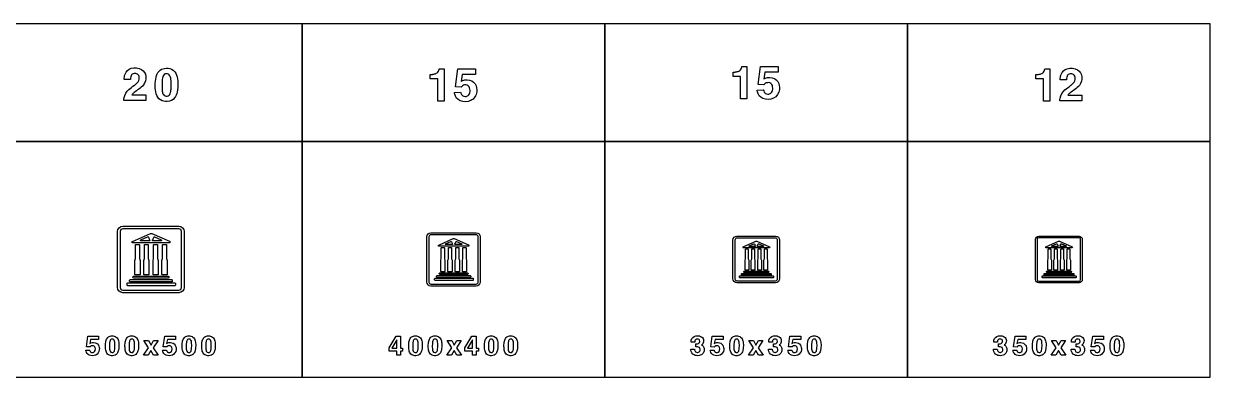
# Model space of a CAD drawing. Extents: x 0 to 18160, y 0 to 2655.
# Drawn here: x 9262 to 18160, y 0 to 2655 of the extents above; entities that cross this region are included whole.
import ezdxf

# ---------------------------------------------------------------- set-up
doc = ezdxf.new("R2010")
doc.units = 0
doc.header["$MEASUREMENT"] = 0

msp = doc.modelspace()

# ---------------------------------------------------------------- linework, layer by layer
for points in [[(9080, 1770), (11350, 1770), (11350, 2655), (9080, 2655)], [(11350, 1770), (13620, 1770), (13620, 2655), (11350, 2655)], [(13620, 1770), (15890, 1770), (15890, 2655), (13620, 2655)], [(15890, 1770), (18160, 1770), (18160, 2655), (15890, 2655)], [(9080, 0), (11350, 0), (11350, 1770), (9080, 1770)], [(11350, 0), (13620, 0), (13620, 1770), (11350, 1770)], [(13620, 0), (15890, 0), (15890, 1770), (13620, 1770)], [(15890, 0), (18160, 0), (18160, 1770), (15890, 1770)], [(10198.2, 221.797), (10163.1, 276.346), (10197.9, 276.346), (10216.2, 242.294), (10234.9, 276.346), (10269, 276.346), (10233.5, 222.318), (10270, 166.299), (10235.4, 166.299), (10215.6, 202.389), (10195.2, 166.299), (10161, 166.299)], [(12001, 222.096), (12055.2, 309.963), (12087.1, 309.963), (12087.1, 219.229), (12103.3, 219.229), (12103.3, 196.409), (12087.1, 196.409), (12087.1, 165.058), (12058.6, 165.058), (12058.6, 196.409), (12001, 196.409)], [(12058.6, 280.769), (12022.6, 219.229), (12058.6, 219.229)], [(12472.5, 221.797), (12437.4, 276.347), (12472.2, 276.347), (12490.5, 242.295), (12509.2, 276.347), (12543.3, 276.347), (12507.8, 222.318), (12544.3, 166.299), (12509.7, 166.299), (12489.9, 202.389), (12469.5, 166.299), (12435.3, 166.299)], [(12569, 222.114), (12623.3, 309.981), (12655.1, 309.981), (12655.1, 219.247), (12671.3, 219.247), (12671.3, 196.427), (12655.1, 196.427), (12655.1, 165.076), (12626.6, 165.076), (12626.6, 196.427), (12569, 196.427)], [(12626.6, 280.787), (12590.6, 219.247), (12626.6, 219.247)], [(14734.2, 221.783), (14699.1, 276.333), (14733.9, 276.333), (14752.1, 242.281), (14770.8, 276.333), (14805, 276.333), (14769.4, 222.304), (14806, 166.285), (14771.4, 166.285), (14751.6, 202.375), (14731.2, 166.285), (14697, 166.285)], [(17004.2, 221.783), (16969.1, 276.333), (17003.9, 276.333), (17022.1, 242.281), (17040.8, 276.333), (17075, 276.333), (17039.4, 222.304), (17076, 166.285), (17041.4, 166.285), (17021.6, 202.375), (17001.2, 166.285), (16967, 166.285)]]:
    msp.add_lwpolyline(points, close=True)
for points in [[(10012.9, 2078.85, -0.0640343), (10014.2, 2099.78, -0.161687), (10050, 2160.33, -0.0283718), (10091.8, 2192.71, 0.0545111), (10112.7, 2210.64, 0.192461), (10127.7, 2250.18, 0.234238), (10114.1, 2276.56, 0.196223), (10088.8, 2281.34, 0.252425), (10066.8, 2264.16, 0.0856617), (10062.7, 2247.14, 0.0202329), (10062, 2235.45), (10015.3, 2235.45, -0.0983795), (10021.4, 2276.76, -0.245047), (10067.6, 2319.89, -0.207102), (10144.5, 2311.55, -0.233443), (10177, 2259.22, -0.20961), (10158.8, 2195.04, -0.0785124), (10124.9, 2163.57, 0.0107372), (10089.1, 2137.78, 0.0665092), (10073.2, 2121.74), (10177.7, 2121.74), (10177.7, 2078.85)], [(10247.9, 2191.49, -0.0563084), (10253.9, 2254.32, -0.130301), (10276.1, 2298.12, -0.174843), (10317.9, 2319.53, -0.147552), (10371, 2312.9, -0.192146), (10407.8, 2269.73, -0.0833996), (10417.1, 2212.7, -0.0545507), (10412.1, 2141.92, -0.116773), (10393, 2097.85, -0.221099), (10338.1, 2070.16, -0.162564), (10286.7, 2082.68, -0.174743), (10255.4, 2128.1, -0.0640867), (10247.9, 2186.79)], [(12310.9, 2274.45), (12324.1, 2274.45, 0.0261527), (12330.1, 2275.12, 0.0824327), (12354.9, 2282.34, 0.211118), (12374.9, 2306.08, 0.0230957), (12377.6, 2315.99), (12415.7, 2315.99), (12415.7, 2074.01), (12367.1, 2074.01), (12367.1, 2241.03), (12310.9, 2241.03)], [(12491, 2139), (12538, 2140.78, 0.0452719), (12544.4, 2124.55, 0.0567733), (12549.1, 2117.67, 0.070207), (12553.5, 2114.2, 0.264984), (12589.6, 2112.3, 0.20748), (12607, 2135.41, 0.147389), (12605.8, 2173.44, 0.308532), (12576.4, 2194.85, 0.215743), (12546.7, 2184.62, 0.028781), (12541.3, 2178.38), (12498.7, 2180.39), (12516.5, 2315.07), (12650.5, 2315.07), (12650.5, 2273.2), (12550.1, 2273.2), (12541.1, 2221.19, -0.0211252), (12554.1, 2228.73, -0.121371), (12587.4, 2234.58, -0.244671), (12647.2, 2202.63, -0.173069), (12658.8, 2143.5, -0.256779), (12613.6, 2077.51, -0.199585), (12534, 2076.44, -0.245625), (12493.7, 2125.34, -0.0170062)], [(14580.9, 2291.94), (14594, 2291.94, 0.0261527), (14600.1, 2292.61, 0.0824327), (14624.9, 2299.84, 0.211118), (14644.9, 2323.58, 0.0230957), (14647.6, 2333.49), (14685.7, 2333.49), (14685.7, 2091.51), (14637.1, 2091.51), (14637.1, 2258.53), (14580.9, 2258.53)], [(14761, 2156.5), (14808, 2158.28, 0.0452719), (14814.4, 2142.04, 0.0567733), (14819.1, 2135.17, 0.070207), (14823.5, 2131.7, 0.264984), (14859.6, 2129.8, 0.20748), (14877, 2152.9, 0.147389), (14875.8, 2190.94, 0.308532), (14846.4, 2212.34, 0.215743), (14816.7, 2202.11, 0.028781), (14811.3, 2195.87), (14768.7, 2197.89), (14786.5, 2332.56), (14920.5, 2332.56), (14920.5, 2290.7), (14820.1, 2290.7), (14811.1, 2238.69, -0.0211252), (14824, 2246.23, -0.121371), (14857.4, 2252.07, -0.244671), (14917.2, 2220.12, -0.173069), (14928.7, 2161, -0.256779), (14883.6, 2095.01, -0.199585), (14804, 2093.94, -0.245625), (14763.7, 2142.83, -0.0170062)], [(16852.4, 2273.43), (16865.5, 2273.43, 0.0261527), (16871.5, 2274.1, 0.0824327), (16896.4, 2281.32, 0.211118), (16916.4, 2305.06, 0.0230957), (16919, 2314.97), (16957.1, 2314.97), (16957.1, 2072.99), (16908.5, 2072.99), (16908.5, 2240.01), (16852.4, 2240.01)], [(17032.5, 2075.98, -0.0640343), (17033.8, 2096.92, -0.161687), (17069.6, 2157.46, -0.0283718), (17111.4, 2189.85, 0.0545111), (17132.3, 2207.78, 0.192461), (17147.3, 2247.31, 0.234238), (17133.7, 2273.69, 0.196223), (17108.4, 2278.47, 0.252425), (17086.4, 2261.29, 0.0856617), (17082.3, 2244.27, 0.0202329), (17081.6, 2232.58), (17034.9, 2232.58, -0.0983795), (17041, 2273.89, -0.245047), (17087.1, 2317.02, -0.207102), (17164.1, 2308.69, -0.233443), (17196.6, 2256.36, -0.20961), (17178.4, 2192.18, -0.0785124), (17144.5, 2160.7, 0.0107372), (17108.7, 2134.91, 0.0665092), (17092.8, 2118.88), (17197.3, 2118.88), (17197.3, 2075.98)], [(10299.2, 2160.96, 0.0124589), (10299.8, 2154.64, 0.0668192), (10305.4, 2129.25, 0.615362), (10356.3, 2123.64, 0.0726881), (10361.7, 2136.67, 0.0588562), (10366.4, 2173.95, 0.0389037), (10364.8, 2240.94, 0.084671), (10358.2, 2264.28, 0.156013), (10346.8, 2276.44, 0.143208), (10331, 2279.4, 0.172584), (10315.3, 2273.2, 0.132565), (10305.3, 2257.64, 0.0498315), (10300.8, 2235.92, 0.0368731)], [(10005, 634.999, -0.414213), (9965, 674.999), (9965, 1095, -0.414213), (10005, 1135), (10425, 1135, -0.414213), (10465, 1095), (10465, 674.999, -0.414213), (10425, 634.999)], [(10005, 654.999), (10425, 654.999, 0.414213), (10445, 674.999), (10445, 1095, 0.414213), (10425, 1115), (10005, 1115, 0.414213), (9985, 1095), (9985, 674.999, 0.414213)], [(10356, 1021.71, -0.297764), (10359.4, 1016.54), (10359.4, 1014.85, -0.41394), (10353.7, 1009.13), (10078.6, 1009.14, -0.810146), (10076.3, 1020.14), (10212, 1080.03, -0.103858), (10214.3, 1080.51), (10221, 1080.51, -0.102925), (10221.8, 1080.42)], [(12315, 684.999, -0.414213), (12285, 714.999), (12285, 1055, -0.414213), (12315, 1085), (12655, 1085, -0.414213), (12685, 1055), (12685, 714.999, -0.414213), (12655, 684.999)], [(12315, 699.999), (12655, 699.999, 0.414213), (12670, 714.999), (12670, 1055, 0.414213), (12655, 1070), (12315, 1070, 0.414213), (12300, 1055), (12300, 714.999, 0.414213)], [(10100, 891.927), (10099.9, 994.431, -0.413699), (10102.8, 997.285), (10126.4, 997.285, -0.413674), (10129.2, 994.431), (10129.2, 891.927), (10134.1, 878.016), (10134.1, 772.239, -0.413667), (10131.2, 769.385), (10097.9, 769.385, -0.413686), (10095, 772.239), (10095, 878.016)], [(10196.1, 1051.56), (10205.3, 1032.13), (10205.8, 1031.03, -0.111464), (10206.1, 1029.96), (10206.1, 1028.28, -0.414055), (10201.8, 1023.99), (10140.6, 1023.99, -0.413895), (10137.7, 1026.85), (10137.7, 1028.56, -0.297467), (10139.4, 1031.17), (10190.5, 1053.56, -0.405549)], [(10166.7, 891.927), (10166.7, 994.431, -0.413699), (10169.6, 997.285), (10193.1, 997.285, -0.413674), (10196, 994.431), (10196, 891.927), (10200.8, 878.016), (10200.8, 772.239, -0.413667), (10198, 769.385), (10164.6, 769.385, -0.413686), (10161.8, 772.239), (10161.8, 878.016)], [(10294.3, 1028.52), (10294.3, 1026.89, -0.413917), (10291.4, 1024.03), (10232, 1024.03, -0.41405), (10227.8, 1028.32), (10227.8, 1029.68, -0.0984919), (10228.3, 1031.69), (10229, 1033.06), (10237.2, 1051.28, -0.412794), (10242.9, 1053.44), (10292.6, 1031.13, -0.295052)], [(10236, 891.927), (10236, 994.431, -0.413699), (10238.8, 997.285), (10262.4, 997.285, -0.413674), (10265.3, 994.431), (10265.3, 891.927), (10270.1, 878.016), (10270.1, 772.239, -0.413667), (10267.3, 769.385), (10233.9, 769.385, -0.413686), (10231.1, 772.239), (10231.1, 878.016)], [(10303.1, 891.927), (10303.1, 994.431, -0.413699), (10305.9, 997.285), (10329.5, 997.285, -0.413674), (10332.4, 994.431), (10332.3, 891.927), (10337.2, 878.016), (10337.2, 772.239, -0.413667), (10334.3, 769.385), (10301, 769.385, -0.413686), (10298.1, 772.239), (10298.1, 878.016)], [(12597.8, 994.367, -0.297764), (12600.5, 990.231), (12600.5, 988.878, -0.41394), (12596, 984.307), (12375.9, 984.312, -0.810146), (12374, 993.109), (12482.6, 1041.02, -0.103858), (12484.4, 1041.41), (12489.8, 1041.41, -0.102925), (12490.4, 1041.34)], [(12469.9, 1018.25), (12477.2, 1002.7), (12477.7, 1001.83, -0.111464), (12477.9, 1000.97), (12477.9, 999.621, -0.414055), (12474.5, 996.191), (12425.5, 996.193, -0.413895), (12423.2, 998.478), (12423.2, 999.845, -0.297467), (12424.5, 1001.94), (12465.4, 1019.85, -0.405549)], [(12548.4, 999.817), (12548.4, 998.511, -0.413917), (12546.2, 996.226), (12498.6, 996.225, -0.41405), (12495.2, 999.654), (12495.2, 1000.74, -0.0984919), (12495.6, 1002.35), (12496.2, 1003.45), (12502.8, 1018.02, -0.412794), (12507.3, 1019.75), (12547.1, 1001.9, -0.295052)], [(14610, 709.999, -0.414213), (14580, 739.999), (14580, 1030, -0.414213), (14610, 1060), (14900, 1060, -0.414213), (14930, 1030), (14930, 739.999, -0.414213), (14900, 709.999)], [(14610, 724.999), (14900, 724.999, 0.414213), (14915, 739.999), (14915, 1030, 0.414213), (14900, 1045), (14610, 1045, 0.414213), (14595, 1030), (14595, 739.999, 0.414213)], [(14853.7, 980.712, -0.297764), (14856.1, 977.093), (14856.1, 975.908, -0.41394), (14852.1, 971.908), (14659.5, 971.912, -0.810146), (14657.9, 979.611), (14752.9, 1021.54, -0.103858), (14754.5, 1021.88), (14759.2, 1021.88, -0.102925), (14759.8, 1021.82)], [(14741.8, 1001.61), (14748.2, 988.007), (14748.6, 987.24, -0.111464), (14748.8, 986.489), (14748.8, 985.309, -0.414055), (14745.8, 982.308), (14702.9, 982.309, -0.413895), (14700.9, 984.309), (14700.9, 985.506, -0.297467), (14702.1, 987.336), (14737.9, 1003.01, -0.405549)], [(14810.5, 985.481), (14810.5, 984.339, -0.413917), (14808.5, 982.339), (14766.9, 982.338, -0.41405), (14763.9, 985.339), (14763.9, 986.289, -0.0984919), (14764.3, 987.697), (14764.8, 988.658), (14770.6, 1001.41, -0.412794), (14774.5, 1002.93), (14809.3, 987.304, -0.295052)], [(16874, 709.999, -0.414213), (16850, 733.999), (16850, 1036, -0.414213), (16874, 1060), (17176, 1060, -0.414213), (17200, 1036), (17200, 733.999, -0.414213), (17176, 709.999)], [(16874, 721.999), (17176, 721.999, 0.414213), (17188, 733.999), (17188, 1036, 0.414213), (17176, 1048), (16874, 1048, 0.414213), (16862, 1036), (16862, 733.999, 0.414213)], [(17123.7, 980.74, -0.297764), (17126.1, 977.121), (17126.1, 975.936, -0.41394), (17122.1, 971.936), (16929.5, 971.94, -0.810146), (16927.9, 979.639), (17022.9, 1021.57, -0.103858), (17024.5, 1021.91), (17029.2, 1021.91, -0.102925), (17029.8, 1021.85)], [(17011.8, 1001.64), (17018.2, 988.035), (17018.6, 987.268, -0.111464), (17018.8, 986.517), (17018.8, 985.338, -0.414055), (17015.8, 982.337), (16972.9, 982.338, -0.413895), (16970.9, 984.338), (16970.9, 985.534, -0.297467), (16972.1, 987.364), (17007.9, 1003.04, -0.405549)], [(17080.5, 985.509), (17080.5, 984.367, -0.413917), (17078.5, 982.367), (17037, 982.366, -0.41405), (17034, 985.367), (17034, 986.317, -0.0984919), (17034.3, 987.725), (17034.8, 988.686), (17040.6, 1001.44, -0.412794), (17044.6, 1002.96), (17079.4, 987.333, -0.295052)], [(12393, 890.541), (12393, 972.545, -0.413699), (12395.2, 974.828), (12414.1, 974.828, -0.413674), (12416.4, 972.545), (12416.4, 890.541), (12420.3, 879.413), (12420.3, 794.791, -0.413667), (12418, 792.508), (12391.3, 792.508, -0.413686), (12389, 794.791), (12389, 879.413)], [(12446.4, 890.541), (12446.4, 972.545, -0.413699), (12448.6, 974.828), (12467.5, 974.828, -0.413674), (12469.8, 972.545), (12469.8, 890.541), (12473.7, 879.413), (12473.7, 794.791, -0.413667), (12471.4, 792.508), (12444.7, 792.508, -0.413686), (12442.4, 794.791), (12442.4, 879.413)], [(12501.8, 890.541), (12501.8, 972.545, -0.413699), (12504.1, 974.828), (12522.9, 974.828, -0.413674), (12525.2, 972.545), (12525.2, 890.541), (12529.1, 879.413), (12529.1, 794.791, -0.413667), (12526.8, 792.508), (12500.1, 792.508, -0.413686), (12497.8, 794.791), (12497.8, 879.413)], [(12555.5, 890.541), (12555.5, 972.545, -0.413699), (12557.7, 974.828), (12576.6, 974.828, -0.413674), (12578.9, 972.545), (12578.9, 890.541), (12582.8, 879.413), (12582.8, 794.791, -0.413667), (12580.5, 792.508), (12553.8, 792.508, -0.413686), (12551.5, 794.791), (12551.5, 879.413)], [(14674.5, 889.849), (14674.4, 961.614, -0.413699), (14676.4, 963.612), (14693, 963.612, -0.413674), (14694.9, 961.614), (14694.9, 889.849), (14698.3, 880.11), (14698.3, 806.054, -0.413667), (14696.3, 804.056), (14673, 804.056, -0.413686), (14671, 806.054), (14671, 880.11)], [(14721.2, 889.849), (14721.2, 961.614, -0.413699), (14723.2, 963.612), (14739.7, 963.612, -0.413674), (14741.7, 961.614), (14741.7, 889.849), (14745.1, 880.11), (14745.1, 806.054, -0.413667), (14743.1, 804.056), (14719.7, 804.056, -0.413686), (14717.7, 806.054), (14717.7, 880.11)], [(14769.7, 889.849), (14769.7, 961.614, -0.413699), (14771.7, 963.612), (14788.2, 963.612, -0.413674), (14790.2, 961.614), (14790.2, 889.849), (14793.6, 880.11), (14793.6, 806.054, -0.413667), (14791.6, 804.056), (14768.2, 804.056, -0.413686), (14766.2, 806.054), (14766.2, 880.11)], [(14816.7, 889.849), (14816.7, 961.614, -0.413699), (14818.7, 963.612), (14835.2, 963.612, -0.413674), (14837.2, 961.614), (14837.2, 889.849), (14840.5, 880.11), (14840.6, 806.054, -0.413667), (14838.6, 804.056), (14815.2, 804.056, -0.413686), (14813.2, 806.054), (14813.2, 880.11)], [(16944.5, 889.878), (16944.5, 961.642, -0.413699), (16946.5, 963.64), (16963, 963.64, -0.413674), (16965, 961.642), (16965, 889.878), (16968.4, 880.138), (16968.4, 806.083, -0.413667), (16966.4, 804.085), (16943, 804.085, -0.413686), (16941, 806.083), (16941, 880.138)], [(16991.2, 889.878), (16991.2, 961.642, -0.413699), (16993.2, 963.64), (17009.7, 963.64, -0.413674), (17011.7, 961.642), (17011.7, 889.878), (17015.1, 880.138), (17015.1, 806.083, -0.413667), (17013.1, 804.085), (16989.8, 804.085, -0.413686), (16987.8, 806.083), (16987.8, 880.138)], [(17039.7, 889.878), (17039.7, 961.642, -0.413699), (17041.7, 963.64), (17058.2, 963.64, -0.413674), (17060.2, 961.642), (17060.2, 889.878), (17063.6, 880.138), (17063.6, 806.083, -0.413667), (17061.6, 804.085), (17038.3, 804.085, -0.413686), (17036.3, 806.083), (17036.3, 880.138)], [(17086.7, 889.878), (17086.7, 961.642, -0.413699), (17088.7, 963.64), (17105.2, 963.64, -0.413674), (17107.2, 961.642), (17107.2, 889.878), (17110.6, 880.138), (17110.6, 806.083, -0.413667), (17108.6, 804.085), (17085.2, 804.085, -0.413686), (17083.2, 806.083), (17083.2, 880.138)], [(10055.9, 721.62), (10055.9, 728.305, -0.413809), (10061.6, 734.016), (10369.9, 734.016, -0.413804), (10375.6, 728.305), (10375.6, 721.62, -0.413818), (10369.9, 715.909), (10061.6, 715.909, -0.413823)], [(10086.4, 758.756), (10345.2, 758.756, -0.41388), (10350.9, 753.044), (10350.9, 750.857, -0.413954), (10345.2, 745.144), (10086.4, 745.144, -0.413908), (10080.7, 750.857), (10080.7, 753.043, -0.413916)], [(12346.8, 744.734), (12627.9, 744.734, -0.413779), (12632.5, 740.165), (12632.5, 731.041, -0.413756), (12627.9, 726.472), (12346.8, 726.472, -0.413761), (12342.2, 731.041), (12342.2, 740.165, -0.413784)], [(12357.7, 754.296), (12357.7, 759.644, -0.413809), (12362.3, 764.213), (12609, 764.213, -0.413804), (12613.5, 759.644), (12613.5, 754.296, -0.413818), (12609, 749.727), (12362.3, 749.727, -0.413823)], [(12382.1, 784.005), (12589.1, 784.005, -0.41388), (12593.7, 779.436), (12593.7, 777.686, -0.413954), (12589.1, 773.115), (12382.1, 773.115, -0.413908), (12377.5, 777.686), (12377.5, 779.434, -0.413916)], [(14634, 762.247), (14880.1, 762.247, -0.413779), (14884.1, 758.249), (14884.1, 750.263, -0.413756), (14880.1, 746.265), (14634, 746.265, -0.413761), (14630, 750.263), (14630, 758.249, -0.413784)], [(14643.6, 770.615), (14643.6, 775.296, -0.413809), (14647.6, 779.294), (14863.5, 779.294, -0.413804), (14867.5, 775.296), (14867.5, 770.615, -0.413818), (14863.5, 766.617), (14647.6, 766.617, -0.413823)], [(14664.9, 796.615), (14846.1, 796.615, -0.41388), (14850.1, 792.616), (14850.1, 791.085, -0.413954), (14846.1, 787.085), (14664.9, 787.085, -0.413908), (14660.9, 791.085), (14660.9, 792.615, -0.413916)], [(16904.1, 762.275), (17150.1, 762.275, -0.413779), (17154.1, 758.277), (17154.1, 750.292, -0.413756), (17150.1, 746.294), (16904.1, 746.294, -0.413761), (16900.1, 750.292), (16900.1, 758.277, -0.413784)], [(16913.6, 770.643), (16913.6, 775.324, -0.413809), (16917.6, 779.322), (17133.5, 779.322, -0.413804), (17137.5, 775.324), (17137.5, 770.643, -0.413818), (17133.5, 766.645), (16917.6, 766.645, -0.413823)], [(16935, 796.643), (17116.2, 796.643, -0.41388), (17120.2, 792.644), (17120.2, 791.113, -0.413954), (17116.2, 787.113), (16935, 787.113, -0.413908), (16931, 791.113), (16931, 792.643, -0.413916)], [(10042.2, 709.667), (10393.7, 709.667, -0.413779), (10399.4, 703.956), (10399.4, 692.551, -0.413756), (10393.7, 686.84), (10042.2, 686.84, -0.413761), (10036.5, 692.551), (10036.5, 703.956, -0.413784)], [(9727.75, 203.882), (9755.92, 204.948, 0.0452719), (9759.76, 195.209, 0.0567733), (9762.6, 191.086, 0.070207), (9765.26, 189, 0.264984), (9786.87, 187.863, 0.20748), (9797.32, 201.726, 0.147389), (9796.63, 224.545, 0.308532), (9779, 237.389, 0.215743), (9761.13, 231.252, 0.028781), (9757.91, 227.507), (9732.34, 228.716), (9743.03, 309.522), (9823.46, 309.522), (9823.46, 284.403), (9763.2, 284.403), (9757.82, 253.195, -0.0211252), (9765.57, 257.721, -0.121371), (9785.57, 261.228, -0.244671), (9821.44, 242.057, -0.173069), (9828.39, 206.583, -0.256779), (9801.28, 166.986, -0.199585), (9753.55, 166.346, -0.245625), (9729.38, 195.683, -0.0170062)], [(9874.18, 234.284, -0.0563084), (9877.8, 271.986, -0.130301), (9891.12, 298.265, -0.174843), (9916.22, 311.109, -0.147552), (9948.09, 307.128, -0.192146), (9970.17, 281.228, -0.0833996), (9975.72, 247.01, -0.0545507), (9972.71, 204.545, -0.116773), (9961.26, 178.1, -0.221099), (9928.35, 161.488, -0.162564), (9897.47, 169, -0.174743), (9878.7, 196.251, -0.0640867), (9874.23, 231.464)], [(9905.01, 215.967, 0.0124589), (9905.32, 212.175, 0.0668192), (9908.68, 196.938, 0.615362), (9939.23, 193.574, 0.0726881), (9942.5, 201.393, 0.0588562), (9945.32, 223.763, 0.0389037), (9944.34, 263.953, 0.084671), (9940.39, 277.957, 0.156013), (9933.51, 285.256, 0.143208), (9924.08, 287.033, 0.172584), (9914.63, 283.313, 0.132565), (9908.66, 273.976, 0.0498315), (9905.93, 260.943, 0.0368731)], [(10020.9, 234.284, -0.0563084), (10024.5, 271.986, -0.130301), (10037.9, 298.265, -0.174843), (10063, 311.109, -0.147552), (10094.8, 307.128, -0.192146), (10116.9, 281.227, -0.0833996), (10122.5, 247.009, -0.0545507), (10119.5, 204.545, -0.116773), (10108, 178.1, -0.221099), (10075.1, 161.488, -0.162564), (10044.2, 169, -0.174743), (10025.5, 196.251, -0.0640867), (10021, 231.465)], [(10051.8, 215.967, 0.0124589), (10052.1, 212.175, 0.0668192), (10055.4, 196.938, 0.615362), (10086, 193.574, 0.0726881), (10089.2, 201.393, 0.0588562), (10092.1, 223.763, 0.0389037), (10091.1, 263.953, 0.084671), (10087.1, 277.957, 0.156013), (10080.3, 285.256, 0.143208), (10070.8, 287.033, 0.172584), (10061.4, 283.313, 0.132565), (10055.4, 273.976, 0.0498315), (10052.7, 260.943, 0.0368731)], [(10303.3, 203.891), (10331.5, 204.957, 0.0452719), (10335.3, 195.218, 0.0567733), (10338.2, 191.095, 0.070207), (10340.8, 189.009, 0.264984), (10362.4, 187.872, 0.20748), (10372.9, 201.735, 0.147389), (10372.2, 224.554, 0.308532), (10354.6, 237.398, 0.215743), (10336.7, 231.261, 0.028781), (10333.5, 227.517), (10307.9, 228.725), (10318.6, 309.531), (10399, 309.531), (10399, 284.412), (10338.8, 284.412), (10333.4, 253.204, -0.0211252), (10341.1, 257.73, -0.121371), (10361.1, 261.237, -0.244671), (10397, 242.066, -0.173069), (10404, 206.592, -0.256779), (10376.8, 166.995, -0.199585), (10329.1, 166.355, -0.245625), (10304.9, 195.692, -0.0170062)], [(10449.7, 234.285, -0.0563084), (10453.4, 271.986, -0.130301), (10466.7, 298.266, -0.174843), (10491.8, 311.109, -0.147552), (10523.7, 307.128, -0.192146), (10545.7, 281.228, -0.0833996), (10551.3, 247.01, -0.0545507), (10548.3, 204.545, -0.116773), (10536.8, 178.1, -0.221099), (10503.9, 161.488, -0.162564), (10473, 169, -0.174743), (10454.3, 196.251, -0.0640867), (10449.8, 231.465)], [(10480.6, 215.967, 0.0124589), (10480.9, 212.176, 0.0668192), (10484.2, 196.939, 0.615362), (10514.8, 193.574, 0.0726881), (10518.1, 201.394, 0.0588562), (10520.9, 223.763, 0.0389037), (10519.9, 263.953, 0.084671), (10516, 277.958, 0.156013), (10509.1, 285.256, 0.143208), (10499.7, 287.033, 0.172584), (10490.2, 283.313, 0.132565), (10484.2, 273.977, 0.0498315), (10481.5, 260.943, 0.0368731)], [(10596.5, 234.275, -0.0563084), (10600.1, 271.977, -0.130301), (10613.4, 298.256, -0.174843), (10638.5, 311.1, -0.147552), (10670.4, 307.119, -0.192146), (10692.5, 281.219, -0.0833996), (10698, 247.001, -0.0545507), (10695, 204.536, -0.116773), (10683.6, 178.091, -0.221099), (10650.7, 161.479, -0.162564), (10619.8, 168.991, -0.174743), (10601, 196.242, -0.0640867), (10596.5, 231.455)], [(10627.3, 215.958, 0.0124589), (10627.6, 212.166, 0.0668192), (10631, 196.929, 0.615362), (10661.5, 193.565, 0.0726881), (10664.8, 201.384, 0.0588562), (10667.6, 223.754, 0.0389037), (10666.7, 263.944, 0.084671), (10662.7, 277.948, 0.156013), (10655.8, 285.247, 0.143208), (10646.4, 287.024, 0.172584), (10636.9, 283.304, 0.132565), (10631, 273.967, 0.0498315), (10628.2, 260.934, 0.0368731)], [(12148.5, 234.285, -0.0563084), (12152.1, 271.986, -0.130301), (12165.4, 298.266, -0.174843), (12190.5, 311.11, -0.147552), (12222.4, 307.129, -0.192146), (12244.5, 281.228, -0.0833996), (12250, 247.01, -0.0545507), (12247, 204.546, -0.116773), (12235.6, 178.1, -0.221099), (12202.7, 161.489, -0.162564), (12171.8, 169.001, -0.174743), (12153, 196.252, -0.0640867), (12148.5, 231.465)], [(12179.3, 215.967, 0.0124589), (12179.6, 212.176, 0.0668192), (12183, 196.939, 0.615362), (12213.5, 193.574, 0.0726881), (12216.8, 201.394, 0.0588562), (12219.6, 223.764, 0.0389037), (12218.6, 263.953, 0.084671), (12214.7, 277.958, 0.156013), (12207.8, 285.256, 0.143208), (12198.4, 287.034, 0.172584), (12188.9, 283.313, 0.132565), (12183, 273.977, 0.0498315), (12180.2, 260.944, 0.0368731)], [(12295.2, 234.285, -0.0563084), (12298.9, 271.986, -0.130301), (12312.2, 298.266, -0.174843), (12337.3, 311.11, -0.147552), (12369.1, 307.129, -0.192146), (12391.2, 281.228, -0.0833996), (12396.8, 247.01, -0.0545507), (12393.8, 204.546, -0.116773), (12382.3, 178.1, -0.221099), (12349.4, 161.489, -0.162564), (12318.5, 169.001, -0.174743), (12299.8, 196.252, -0.0640867), (12295.3, 231.465)], [(12326.1, 215.968, 0.0124589), (12326.4, 212.176, 0.0668192), (12329.7, 196.939, 0.615362), (12360.3, 193.574, 0.0726881), (12363.5, 201.394, 0.0588562), (12366.4, 223.764, 0.0389037), (12365.4, 263.953, 0.084671), (12361.4, 277.958, 0.156013), (12354.6, 285.256, 0.143208), (12345.1, 287.034, 0.172584), (12335.7, 283.313, 0.132565), (12329.7, 273.977, 0.0498315), (12327, 260.944, 0.0368731)], [(12716.5, 234.285, -0.0563084), (12720.1, 271.986, -0.130301), (12733.4, 298.266, -0.174843), (12758.5, 311.109, -0.147552), (12790.4, 307.128, -0.192146), (12812.5, 281.228, -0.0833996), (12818, 247.01, -0.0545507), (12815, 204.546, -0.116773), (12803.6, 178.1, -0.221099), (12770.7, 161.489, -0.162564), (12739.8, 169.001, -0.174743), (12721, 196.252, -0.0640867), (12716.5, 231.465)], [(12747.3, 215.967, 0.0124589), (12747.6, 212.176, 0.0668192), (12751, 196.939, 0.615362), (12781.5, 193.574, 0.0726881), (12784.8, 201.394, 0.0588562), (12787.6, 223.764, 0.0389037), (12786.7, 263.953, 0.084671), (12782.7, 277.958, 0.156013), (12775.8, 285.256, 0.143208), (12766.4, 287.034, 0.172584), (12757, 283.313, 0.132565), (12751, 273.977, 0.0498315), (12748.3, 260.944, 0.0368731)], [(12863.2, 234.276, -0.0563084), (12866.9, 271.977, -0.130301), (12880.2, 298.256, -0.174843), (12905.3, 311.1, -0.147552), (12937.2, 307.119, -0.192146), (12959.2, 281.219, -0.0833996), (12964.8, 247.001, -0.0545507), (12961.8, 204.536, -0.116773), (12950.3, 178.091, -0.221099), (12917.4, 161.479, -0.162564), (12886.5, 168.991, -0.174743), (12867.8, 196.242, -0.0640867), (12863.3, 231.456)], [(12894.1, 215.958, 0.0124589), (12894.4, 212.167, 0.0668192), (12897.7, 196.93, 0.615362), (12928.3, 193.565, 0.0726881), (12931.6, 201.385, 0.0588562), (12934.4, 223.754, 0.0389037), (12933.4, 263.944, 0.084671), (12929.5, 277.948, 0.156013), (12922.6, 285.247, 0.143208), (12913.2, 287.024, 0.172584), (12903.7, 283.304, 0.132565), (12897.7, 273.967, 0.0498315), (12895, 260.934, 0.0368731)], [(14264.9, 210.618), (14292.7, 210.618, 0.0411845), (14294, 201.495, 0.335066), (14312.3, 186.329, 0.276505), (14331.4, 195.05, 0.158203), (14334.8, 207.49, 0.0878221), (14333, 217.04, 0.217575), (14321.9, 227.159, 0.0882727), (14309.1, 229.031), (14302.7, 229.031), (14302.7, 250.192, 0.0282129), (14314.4, 250.547, 0.50028), (14330.6, 277.846, 0.235001), (14319.5, 286.874, 0.165496), (14304.1, 285.5, 0.220849), (14295.5, 275.571, 0.055705), (14293.8, 264.647), (14266.9, 264.647, -0.0488003), (14268, 278.201, -0.30773), (14302.6, 310.903, -0.146685), (14338.2, 307.348, -0.469869), (14354.2, 251.685, -0.0891152), (14346.9, 244.623), (14344.4, 242.822, -0.0245333), (14351.1, 238.983, -0.202429), (14364.5, 216.969, -0.422325), (14326.8, 163.296, -0.154301), (14288.4, 167.609, -0.287878), (14265, 204.031, -0.0143877)], [(14410.5, 203.85), (14438.6, 204.917, 0.0452719), (14442.5, 195.177, 0.0567733), (14445.3, 191.054, 0.070207), (14448, 188.969, 0.264984), (14469.6, 187.831, 0.20748), (14480, 201.694, 0.147389), (14479.4, 224.514, 0.308532), (14461.7, 237.357, 0.215743), (14443.9, 231.22, 0.028781), (14440.6, 227.476), (14415.1, 228.684), (14425.7, 309.49), (14506.2, 309.49), (14506.2, 284.371), (14445.9, 284.371), (14440.5, 253.163, -0.0211252), (14448.3, 257.689, -0.121371), (14468.3, 261.196, -0.244671), (14504.2, 242.025, -0.173069), (14511.1, 206.552, -0.256779), (14484, 166.954, -0.199585), (14436.3, 166.315, -0.245625), (14412.1, 195.651, -0.0170062)], [(14556.9, 234.262, -0.0563084), (14560.5, 271.963, -0.130301), (14573.8, 298.243, -0.174843), (14598.9, 311.087, -0.147552), (14630.8, 307.106, -0.192146), (14652.9, 281.205, -0.0833996), (14658.4, 246.987, -0.0545507), (14655.4, 204.523, -0.116773), (14644, 178.077, -0.221099), (14611.1, 161.466, -0.162564), (14580.2, 168.978, -0.174743), (14561.4, 196.229, -0.0640867), (14556.9, 231.442)], [(14587.7, 215.945, 0.0124589), (14588, 212.153, 0.0668192), (14591.4, 196.916, 0.615362), (14621.9, 193.551, 0.0726881), (14625.2, 201.371, 0.0588562), (14628, 223.741, 0.0389037), (14627.1, 263.93, 0.084671), (14623.1, 277.935, 0.156013), (14616.2, 285.234, 0.143208), (14606.8, 287.011, 0.172584), (14597.3, 283.29, 0.132565), (14591.4, 273.954, 0.0498315), (14588.7, 260.921, 0.0368731)], [(14847.3, 210.655), (14875.2, 210.655, 0.0411845), (14876.4, 201.531, 0.335066), (14894.7, 186.366, 0.276505), (14913.9, 195.086, 0.158203), (14917.2, 207.527, 0.0878221), (14915.4, 217.077, 0.217575), (14904.3, 227.195, 0.0882727), (14891.6, 229.067), (14885.1, 229.067), (14885.1, 250.228, 0.0282129), (14896.8, 250.584, 0.50028), (14913, 277.882, 0.235001), (14901.9, 286.911, 0.165496), (14886.5, 285.536, 0.220849), (14878, 275.607, 0.055705), (14876.2, 264.683), (14849.4, 264.683, -0.0488003), (14850.4, 278.238, -0.30773), (14885, 310.939, -0.146685), (14920.7, 307.385, -0.469869), (14936.6, 251.721, -0.0891152), (14929.4, 244.659), (14926.8, 242.858, -0.0245333), (14933.5, 239.02, -0.202429), (14946.9, 217.005, -0.422325), (14909.3, 163.332, -0.154301), (14870.8, 167.645, -0.287878), (14847.4, 204.067, -0.0143877)], [(14992.9, 203.887), (15021.1, 204.953, 0.0452719), (15024.9, 195.214, 0.0567733), (15027.8, 191.09, 0.070207), (15030.4, 189.005, 0.264984), (15052, 187.868, 0.20748), (15062.5, 201.73, 0.147389), (15061.8, 224.55, 0.308532), (15044.2, 237.394, 0.215743), (15026.3, 231.256, 0.028781), (15023.1, 227.512), (14997.5, 228.721), (15008.2, 309.526), (15088.6, 309.526), (15088.6, 284.408), (15028.3, 284.408), (15023, 253.199, -0.0211252), (15030.7, 257.725, -0.121371), (15050.7, 261.233, -0.244671), (15086.6, 242.062, -0.173069), (15093.5, 206.588, -0.256779), (15066.4, 166.991, -0.199585), (15018.7, 166.351, -0.245625), (14994.5, 195.688, -0.0170062)], [(15139.3, 234.299, -0.0563084), (15143, 272, -0.130301), (15156.3, 298.28, -0.174843), (15181.4, 311.123, -0.147552), (15213.2, 307.142, -0.192146), (15235.3, 281.242, -0.0833996), (15240.9, 247.024, -0.0545507), (15237.9, 204.559, -0.116773), (15226.4, 178.114, -0.221099), (15193.5, 161.503, -0.162564), (15162.6, 169.014, -0.174743), (15143.9, 196.266, -0.0640867), (15139.4, 231.479)], [(15170.2, 215.981, 0.0124589), (15170.5, 212.19, 0.0668192), (15173.8, 196.953, 0.615362), (15204.4, 193.588, 0.0726881), (15207.6, 201.408, 0.0588562), (15210.5, 223.778, 0.0389037), (15209.5, 263.967, 0.084671), (15205.5, 277.972, 0.156013), (15198.7, 285.27, 0.143208), (15189.2, 287.047, 0.172584), (15179.8, 283.327, 0.132565), (15173.8, 273.991, 0.0498315), (15171.1, 260.958, 0.0368731)], [(16534.9, 210.618), (16562.7, 210.618, 0.0411845), (16564, 201.495, 0.335066), (16582.3, 186.329, 0.276505), (16601.4, 195.05, 0.158203), (16604.8, 207.49, 0.0878221), (16603, 217.04, 0.217575), (16591.9, 227.159, 0.0882727), (16579.1, 229.031), (16572.7, 229.031), (16572.7, 250.192, 0.0282129), (16584.4, 250.547, 0.50028), (16600.6, 277.846, 0.235001), (16589.5, 286.874, 0.165496), (16574.1, 285.5, 0.220849), (16565.5, 275.571, 0.055705), (16563.8, 264.647), (16536.9, 264.647, -0.0488003), (16538, 278.201, -0.30773), (16572.6, 310.903, -0.146685), (16608.2, 307.348, -0.469869), (16624.2, 251.685, -0.0891152), (16616.9, 244.623), (16614.4, 242.822, -0.0245333), (16621.1, 238.983, -0.202429), (16634.5, 216.969, -0.422325), (16596.8, 163.296, -0.154301), (16558.4, 167.609, -0.287878), (16535, 204.031, -0.0143877)], [(16680.5, 203.85), (16708.6, 204.917, 0.0452719), (16712.5, 195.177, 0.0567733), (16715.3, 191.054, 0.070207), (16718, 188.969, 0.264984), (16739.6, 187.831, 0.20748), (16750, 201.694, 0.147389), (16749.4, 224.514, 0.308532), (16731.7, 237.357, 0.215743), (16713.9, 231.22, 0.028781), (16710.6, 227.476), (16685.1, 228.684), (16695.7, 309.49), (16776.2, 309.49), (16776.2, 284.371), (16715.9, 284.371), (16710.5, 253.163, -0.0211252), (16718.3, 257.689, -0.121371), (16738.3, 261.196, -0.244671), (16774.2, 242.025, -0.173069), (16781.1, 206.552, -0.256779), (16754, 166.954, -0.199585), (16706.3, 166.315, -0.245625), (16682.1, 195.651, -0.0170062)], [(16826.9, 234.262, -0.0563084), (16830.5, 271.963, -0.130301), (16843.8, 298.243, -0.174843), (16868.9, 311.087, -0.147552), (16900.8, 307.106, -0.192146), (16922.9, 281.205, -0.0833996), (16928.4, 246.987, -0.0545507), (16925.4, 204.523, -0.116773), (16914, 178.077, -0.221099), (16881.1, 161.466, -0.162564), (16850.2, 168.978, -0.174743), (16831.4, 196.229, -0.0640867), (16826.9, 231.442)], [(16857.7, 215.945, 0.0124589), (16858, 212.153, 0.0668192), (16861.4, 196.916, 0.615362), (16891.9, 193.551, 0.0726881), (16895.2, 201.371, 0.0588562), (16898, 223.741, 0.0389037), (16897.1, 263.93, 0.084671), (16893.1, 277.935, 0.156013), (16886.2, 285.234, 0.143208), (16876.8, 287.011, 0.172584), (16867.3, 283.29, 0.132565), (16861.4, 273.954, 0.0498315), (16858.7, 260.921, 0.0368731)], [(17117.3, 210.655), (17145.2, 210.655, 0.0411845), (17146.4, 201.531, 0.335066), (17164.7, 186.366, 0.276505), (17183.9, 195.086, 0.158203), (17187.2, 207.527, 0.0878221), (17185.4, 217.077, 0.217575), (17174.3, 227.195, 0.0882727), (17161.6, 229.067), (17155.1, 229.067), (17155.1, 250.228, 0.0282129), (17166.8, 250.584, 0.50028), (17183, 277.882, 0.235001), (17171.9, 286.911, 0.165496), (17156.5, 285.536, 0.220849), (17148, 275.607, 0.055705), (17146.3, 264.683), (17119.4, 264.683, -0.0488003), (17120.4, 278.238, -0.30773), (17155, 310.939, -0.146685), (17190.7, 307.385, -0.469869), (17206.6, 251.721, -0.0891152), (17199.4, 244.659), (17196.8, 242.858, -0.0245333), (17203.5, 239.02, -0.202429), (17216.9, 217.005, -0.422325), (17179.3, 163.332, -0.154301), (17140.8, 167.645, -0.287878), (17117.4, 204.067, -0.0143877)], [(17262.9, 203.887), (17291.1, 204.953, 0.0452719), (17294.9, 195.214, 0.0567733), (17297.8, 191.09, 0.070207), (17300.4, 189.005, 0.264984), (17322, 187.868, 0.20748), (17332.5, 201.73, 0.147389), (17331.8, 224.55, 0.308532), (17314.2, 237.394, 0.215743), (17296.3, 231.256, 0.028781), (17293.1, 227.512), (17267.5, 228.721), (17278.2, 309.526), (17358.6, 309.526), (17358.6, 284.408), (17298.3, 284.408), (17293, 253.199, -0.0211252), (17300.7, 257.725, -0.121371), (17320.7, 261.233, -0.244671), (17356.6, 242.062, -0.173069), (17363.5, 206.588, -0.256779), (17336.4, 166.991, -0.199585), (17288.7, 166.351, -0.245625), (17264.5, 195.688, -0.0170062)], [(17409.3, 234.299, -0.0563084), (17413, 272, -0.130301), (17426.3, 298.28, -0.174843), (17451.4, 311.123, -0.147552), (17483.2, 307.142, -0.192146), (17505.3, 281.242, -0.0833996), (17510.9, 247.024, -0.0545507), (17507.9, 204.559, -0.116773), (17496.4, 178.114, -0.221099), (17463.5, 161.503, -0.162564), (17432.6, 169.014, -0.174743), (17413.9, 196.266, -0.0640867), (17409.4, 231.479)], [(17440.2, 215.981, 0.0124589), (17440.5, 212.19, 0.0668192), (17443.8, 196.953, 0.615362), (17474.4, 193.588, 0.0726881), (17477.6, 201.408, 0.0588562), (17480.5, 223.778, 0.0389037), (17479.5, 263.967, 0.084671), (17475.5, 277.972, 0.156013), (17468.7, 285.27, 0.143208), (17459.2, 287.047, 0.172584), (17449.8, 283.327, 0.132565), (17443.8, 273.991, 0.0498315), (17441.1, 260.958, 0.0368731)]]:
    msp.add_lwpolyline(points, format="xyb", close=True)

doc.saveas('drawing.dxf')
